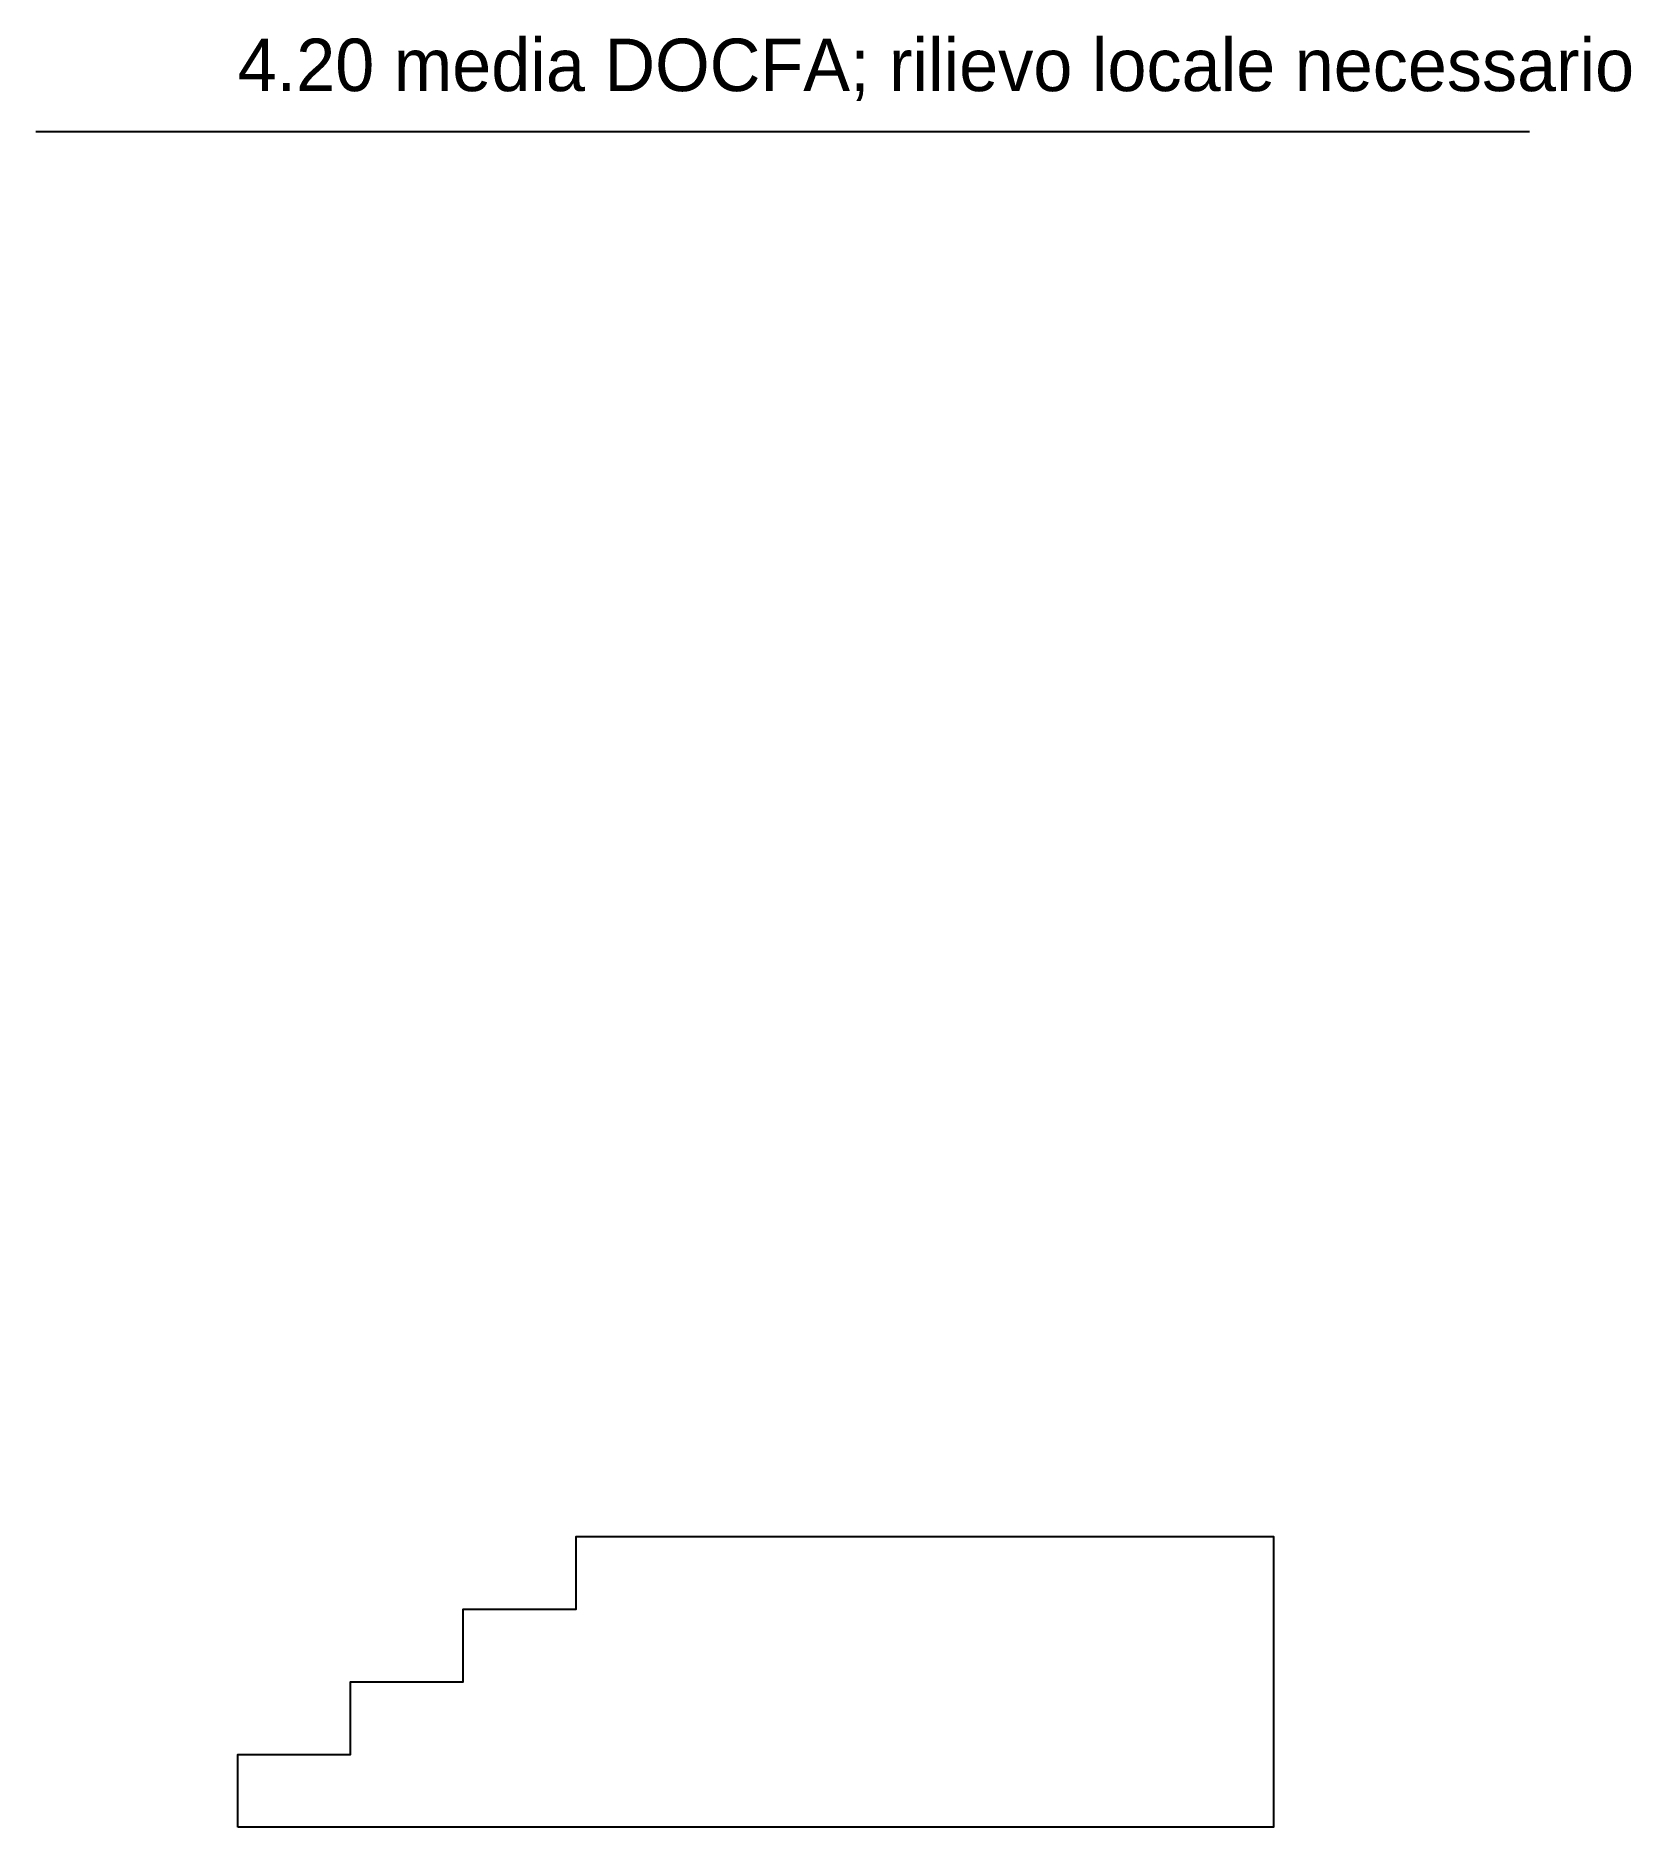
# Model space of a CAD drawing. Header units: metres. Extents: x -0.5 to 3.45, y 0 to 4.44.
import ezdxf

# ---------------------------------------------------------------- set-up
doc = ezdxf.new("R2010")
doc.units = ezdxf.units.M

msp = doc.modelspace()

# ---------------------------------------------------------------- linework, layer by layer
msp.add_line((-0.5, 4.2), (3.2, 4.2))
msp.add_lwpolyline([(0, 0), (0, 0.18), (0.2794, 0.18), (0.2794, 0.36), (0.5588, 0.36), (0.5588, 0.54), (0.8382, 0.54), (0.8382, 0.72), (2.5654, 0.72), (2.5654, 0), (0, 0)])

# ---------------------------------------------------------------- texts
msp.add_text('4.20 media DOCFA; rilievo locale necessario', height=0.13).set_placement((0, 4.3))

doc.saveas('drawing.dxf')
